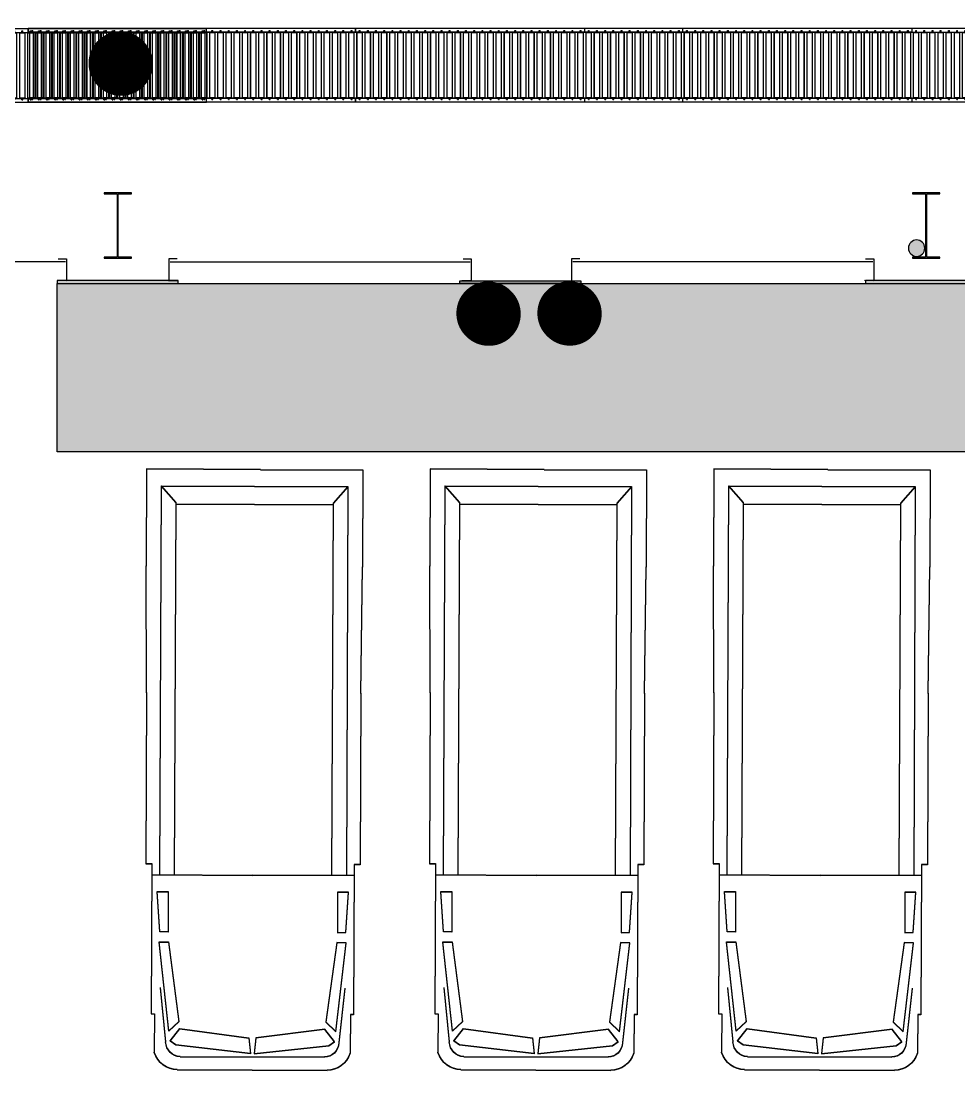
# Model space of a CAD drawing. Header units: inches. Extents: x -116118 to 73671, y 138219 to 302509.
# Drawn here: x -54876 to -43707, y 212597 to 225320 of the extents above; entities that cross this region are included whole.
import ezdxf

# ---------------------------------------------------------------- set-up
doc = ezdxf.new("R2010")
doc.units = ezdxf.units.IN
doc.header["$MEASUREMENT"] = 0
doc.linetypes.add('CONTINUA', pattern=[0])
doc.layers.get('0').update_dxf_attribs({"color": 250})
for name, color, linetype in [('001 SEC IP Cameras M3004', 250, 'Continuous'), ('001 SEC IP Cameras Outside', 20, 'Continuous'), ('1-Structure', 7, 'Continuous'), ('1-Structure-Poteaux', 7, 'Continuous'), ('2-Porte-Quai', 7, 'Continuous'), ('SIMBOLI', 7, 'CONTINUA'), ('SIMBOLI_IB', 2, 'Continuous')]:
    doc.layers.add(name, color=color, linetype=linetype)

# ---------------------------------------------------------------- blocks, each defined once
blk = doc.blocks.new('A$C051345EB')
at = {"layer": '1-Structure-Poteaux'}
blk.add_hatch(color=256, dxfattribs=at).paths.add_polyline_path([(0, 0), (0, 10), (120, 10), (120, 590), (0, 590), (0, 600), (250, 600), (250, 590), (130, 590), (130, 10), (250, 10), (250, 0)])
blk.add_lwpolyline([(0, 0), (0, 10), (120, 10), (120, 590), (0, 590), (0, 600), (250, 600), (250, 590), (130, 590), (130, 10), (250, 10), (250, 0), (0, 0)], dxfattribs=at)
blk = doc.blocks.new('A$C5E2A7F44')
at = {"layer": '1-Structure'}
blk.add_hatch(color=256, dxfattribs=at).paths.add_polyline_path([(0, 25), (1110, 25), (1110, 0), (0, 0)])
blk.add_lwpolyline([(0, 25), (1110, 25), (1110, 0), (0, 0)], close=True, dxfattribs=at)
blk = doc.blocks.new('A$C32844CA2')
at = {"layer": '1-Structure'}
blk.add_line((85, 174), (2685, 174), dxfattribs=at)
at = {"layer": '2-Porte-Quai'}
blk.add_line((10, 174), (2760, 174), dxfattribs=at)
for points in [[(75, 200), (0, 200), (0, 0), (85, 0.1)], [(2695, 200), (2770, 200), (2770, 0), (2685, 0)]]:
    blk.add_lwpolyline(points, dxfattribs=at)
blk = doc.blocks.new('A$C4ECB2308')
at = {"layer": '1-Structure-Poteaux'}
h = blk.add_hatch(color=5, dxfattribs=at)
edge = h.paths.add_edge_path()
edge.add_arc((75, 75), 75, 0, 360)
at = {"layer": '1-Structure-Poteaux', "color": 5}
blk.add_circle((75, 75), 75, dxfattribs=at)
blk = doc.blocks.new('ROLLER600')
at = {"color": 254}
for p, q in [((8, 231.8), (3008, 231.8)), ((8, 231.8), (8, 196.8)), ((8, 196.8), (3008, 196.8)), ((41.5, 209.8), (49.5, 209.8)), ((41.5, 209.8), (41.5, 194.8)), ((49.5, 209.8), (49.5, 194.8)), ((116.5, 209.8), (116.5, 194.8)), ((116.5, 209.8), (124.5, 209.8)), ((124.5, 209.8), (124.5, 194.8)), ((191.5, 209.8), (191.5, 194.8)), ((191.5, 209.8), (199.5, 209.8)), ((199.5, 209.8), (199.5, 194.8)), ((266.5, 209.8), (266.5, 194.8)), ((266.5, 209.8), (274.5, 209.8)), ((274.5, 209.8), (274.5, 194.8)), ((341.5, 209.8), (341.5, 194.8)), ((341.5, 209.8), (349.5, 209.8)), ((349.5, 209.8), (349.5, 194.8)), ((416.5, 209.8), (416.5, 194.8)), ((416.5, 209.8), (424.5, 209.8)), ((424.5, 209.8), (424.5, 194.8)), ((491.5, 209.8), (491.5, 194.8)), ((491.5, 209.8), (499.5, 209.8)), ((499.5, 209.8), (499.5, 194.8)), ((566.5, 209.8), (566.5, 194.8)), ((566.5, 209.8), (574.5, 209.8)), ((574.5, 209.8), (574.5, 194.8)), ((641.5, 209.8), (641.5, 194.8)), ((641.5, 209.8), (649.5, 209.8)), ((649.5, 209.8), (649.5, 194.8)), ((716.5, 209.8), (716.5, 194.8)), ((716.5, 209.8), (724.5, 209.8)), ((724.5, 209.8), (724.5, 194.8)), ((791.5, 209.8), (791.5, 194.8)), ((791.5, 209.8), (799.5, 209.8)), ((799.5, 209.8), (799.5, 194.8)), ((866.5, 209.8), (866.5, 194.8)), ((866.5, 209.8), (874.5, 209.8)), ((874.5, 209.8), (874.5, 194.8)), ((941.5, 209.8), (941.5, 194.8)), ((941.5, 209.8), (949.5, 209.8)), ((949.5, 209.8), (949.5, 194.8)), ((1016.5, 209.8), (1016.5, 194.8)), ((1016.5, 209.8), (1024.5, 209.8)), ((1024.5, 209.8), (1024.5, 194.8)), ((1091.5, 209.8), (1091.5, 194.8)), ((1091.5, 209.8), (1099.5, 209.8)), ((1099.5, 209.8), (1099.5, 194.8)), ((1166.5, 209.8), (1166.5, 194.8)), ((1166.5, 209.8), (1174.5, 209.8)), ((1174.5, 209.8), (1174.5, 194.8)), ((1241.5, 209.8), (1241.5, 194.8)), ((1241.5, 209.8), (1249.5, 209.8)), ((1249.5, 209.8), (1249.5, 194.8)), ((1316.5, 209.8), (1316.5, 194.8)), ((1316.5, 209.8), (1324.5, 209.8)), ((1324.5, 209.8), (1324.5, 194.8)), ((1391.5, 209.8), (1391.5, 194.8)), ((1391.5, 209.8), (1399.5, 209.8)), ((1399.5, 209.8), (1399.5, 194.8)), ((1466.5, 209.8), (1466.5, 194.8)), ((1466.5, 209.8), (1474.5, 209.8)), ((1474.5, 209.8), (1474.5, 194.8)), ((1541.5, 209.8), (1541.5, 194.8)), ((1541.5, 209.8), (1549.5, 209.8)), ((1549.5, 209.8), (1549.5, 194.8)), ((1616.5, 209.8), (1616.5, 194.8)), ((1616.5, 209.8), (1624.5, 209.8)), ((1624.5, 209.8), (1624.5, 194.8)), ((1691.5, 209.8), (1691.5, 194.8)), ((1691.5, 209.8), (1699.5, 209.8)), ((1699.5, 209.8), (1699.5, 194.8)), ((1766.5, 209.8), (1766.5, 194.8)), ((1766.5, 209.8), (1774.5, 209.8)), ((1774.5, 209.8), (1774.5, 194.8)), ((1841.5, 209.8), (1841.5, 194.8)), ((1841.5, 209.8), (1849.5, 209.8)), ((1849.5, 209.8), (1849.5, 194.8)), ((1916.5, 209.8), (1916.5, 194.8)), ((1916.5, 209.8), (1924.5, 209.8)), ((1924.5, 209.8), (1924.5, 194.8)), ((1991.5, 209.8), (1991.5, 194.8)), ((1991.5, 209.8), (1999.5, 209.8)), ((1999.5, 209.8), (1999.5, 194.8)), ((2066.5, 209.8), (2066.5, 194.8)), ((2066.5, 209.8), (2074.5, 209.8)), ((2074.5, 209.8), (2074.5, 194.8)), ((2141.5, 209.8), (2141.5, 194.8)), ((2141.5, 209.8), (2149.5, 209.8)), ((2149.5, 209.8), (2149.5, 194.8)), ((2216.5, 209.8), (2216.5, 194.8)), ((2216.5, 209.8), (2224.5, 209.8)), ((2224.5, 209.8), (2224.5, 194.8)), ((2291.5, 209.8), (2291.5, 194.8)), ((2291.5, 209.8), (2299.5, 209.8)), ((2299.5, 209.8), (2299.5, 194.8)), ((2366.5, 209.8), (2366.5, 194.8)), ((2366.5, 209.8), (2374.5, 209.8)), ((2374.5, 209.8), (2374.5, 194.8)), ((2441.5, 209.8), (2441.5, 194.8)), ((2441.5, 209.8), (2449.5, 209.8)), ((2449.5, 209.8), (2449.5, 194.8)), ((2516.5, 209.8), (2516.5, 194.8)), ((2516.5, 209.8), (2524.5, 209.8)), ((2524.5, 209.8), (2524.5, 194.8)), ((2591.5, 209.8), (2591.5, 194.8)), ((2591.5, 209.8), (2599.5, 209.8)), ((2599.5, 209.8), (2599.5, 194.8)), ((2666.5, 209.8), (2666.5, 194.8)), ((2666.5, 209.8), (2674.5, 209.8)), ((2674.5, 209.8), (2674.5, 194.8)), ((2741.5, 209.8), (2741.5, 194.8)), ((2741.5, 209.8), (2749.5, 209.8)), ((2749.5, 209.8), (2749.5, 194.8)), ((2816.5, 209.8), (2816.5, 194.8)), ((2816.5, 209.8), (2824.5, 209.8)), ((2824.5, 209.8), (2824.5, 194.8)), ((2891.5, 209.8), (2891.5, 194.8)), ((2891.5, 209.8), (2899.5, 209.8)), ((2899.5, 209.8), (2899.5, 194.8)), ((2966.5, 209.8), (2966.5, 194.8)), ((2966.5, 209.8), (2974.5, 209.8)), ((2974.5, 209.8), (2974.5, 194.8)), ((3008, 231.8), (3008, 196.8)), ((20.5, 191.8), (20.5, -403.2)), ((20.5, 191.8), (70.5, 191.8)), ((23.5, 194.8), (67.5, 194.8)), ((70.5, 191.8), (70.5, -403.2)), ((95.5, 191.8), (145.5, 191.8)), ((95.5, 191.8), (95.5, -403.2)), ((98.5, 194.8), (142.5, 194.8)), ((145.5, 191.8), (145.5, -403.2)), ((170.5, 191.8), (220.5, 191.8)), ((170.5, 191.8), (170.5, -403.2)), ((173.5, 194.8), (217.5, 194.8)), ((220.5, 191.8), (220.5, -403.2)), ((245.5, 191.8), (295.5, 191.8)), ((245.5, 191.8), (245.5, -403.2)), ((248.5, 194.8), (292.5, 194.8)), ((295.5, 191.8), (295.5, -403.2)), ((320.5, 191.8), (370.5, 191.8)), ((320.5, 191.8), (320.5, -403.2)), ((323.5, 194.8), (367.5, 194.8)), ((370.5, 191.8), (370.5, -403.2)), ((395.5, 191.8), (445.5, 191.8)), ((395.5, 191.8), (395.5, -403.2)), ((398.5, 194.8), (442.5, 194.8)), ((445.5, 191.8), (445.5, -403.2)), ((470.5, 191.8), (520.5, 191.8)), ((470.5, 191.8), (470.5, -403.2)), ((473.5, 194.8), (517.5, 194.8)), ((520.5, 191.8), (520.5, -403.2)), ((545.5, 191.8), (595.5, 191.8)), ((545.5, 191.8), (545.5, -403.2)), ((548.5, 194.8), (592.5, 194.8)), ((595.5, 191.8), (595.5, -403.2)), ((620.5, 191.8), (670.5, 191.8)), ((620.5, 191.8), (620.5, -403.2)), ((623.5, 194.8), (667.5, 194.8)), ((670.5, 191.8), (670.5, -403.2)), ((695.5, 191.8), (745.5, 191.8)), ((695.5, 191.8), (695.5, -403.2)), ((698.5, 194.8), (742.5, 194.8)), ((745.5, 191.8), (745.5, -403.2)), ((770.5, 191.8), (820.5, 191.8)), ((770.5, 191.8), (770.5, -403.2)), ((773.5, 194.8), (817.5, 194.8)), ((820.5, 191.8), (820.5, -403.2)), ((845.5, 191.8), (895.5, 191.8)), ((845.5, 191.8), (845.5, -403.2)), ((848.5, 194.8), (892.5, 194.8)), ((895.5, 191.8), (895.5, -403.2)), ((920.5, 191.8), (970.5, 191.8)), ((920.5, 191.8), (920.5, -403.2)), ((923.5, 194.8), (967.5, 194.8)), ((970.5, 191.8), (970.5, -403.2)), ((995.5, 191.8), (1045.5, 191.8)), ((995.5, 191.8), (995.5, -403.2)), ((998.5, 194.8), (1042.5, 194.8)), ((1045.5, 191.8), (1045.5, -403.2)), ((1070.5, 191.8), (1120.5, 191.8)), ((1070.5, 191.8), (1070.5, -403.2)), ((1073.5, 194.8), (1117.5, 194.8)), ((1120.5, 191.8), (1120.5, -403.2)), ((1145.5, 191.8), (1195.5, 191.8)), ((1145.5, 191.8), (1145.5, -403.2)), ((1148.5, 194.8), (1192.5, 194.8)), ((1195.5, 191.8), (1195.5, -403.2)), ((1220.5, 191.8), (1270.5, 191.8)), ((1220.5, 191.8), (1220.5, -403.2)), ((1223.5, 194.8), (1267.5, 194.8)), ((1270.5, 191.8), (1270.5, -403.2)), ((1295.5, 191.8), (1345.5, 191.8)), ((1295.5, 191.8), (1295.5, -403.2)), ((1298.5, 194.8), (1342.5, 194.8)), ((1345.5, 191.8), (1345.5, -403.2)), ((1370.5, 191.8), (1420.5, 191.8)), ((1370.5, 191.8), (1370.5, -403.2)), ((1373.5, 194.8), (1417.5, 194.8)), ((1420.5, 191.8), (1420.5, -403.2)), ((1445.5, 191.8), (1495.5, 191.8)), ((1445.5, 191.8), (1445.5, -403.2)), ((1448.5, 194.8), (1492.5, 194.8)), ((1495.5, 191.8), (1495.5, -403.2)), ((1520.5, 191.8), (1570.5, 191.8)), ((1520.5, 191.8), (1520.5, -403.2)), ((1523.5, 194.8), (1567.5, 194.8)), ((1570.5, 191.8), (1570.5, -403.2)), ((1595.5, 191.8), (1645.5, 191.8)), ((1595.5, 191.8), (1595.5, -403.2)), ((1598.5, 194.8), (1642.5, 194.8)), ((1645.5, 191.8), (1645.5, -403.2)), ((1670.5, 191.8), (1720.5, 191.8)), ((1670.5, 191.8), (1670.5, -403.2)), ((1673.5, 194.8), (1717.5, 194.8)), ((1720.5, 191.8), (1720.5, -403.2)), ((1745.5, 191.8), (1795.5, 191.8)), ((1745.5, 191.8), (1745.5, -403.2)), ((1748.5, 194.8), (1792.5, 194.8)), ((1795.5, 191.8), (1795.5, -403.2)), ((1820.5, 191.8), (1870.5, 191.8)), ((1820.5, 191.8), (1820.5, -403.2)), ((1823.5, 194.8), (1867.5, 194.8)), ((1870.5, 191.8), (1870.5, -403.2)), ((1895.5, 191.8), (1945.5, 191.8)), ((1895.5, 191.8), (1895.5, -403.2)), ((1898.5, 194.8), (1942.5, 194.8)), ((1945.5, 191.8), (1945.5, -403.2)), ((1970.5, 191.8), (2020.5, 191.8)), ((1970.5, 191.8), (1970.5, -403.2)), ((1973.5, 194.8), (2017.5, 194.8)), ((2020.5, 191.8), (2020.5, -403.2)), ((2045.5, 191.8), (2095.5, 191.8)), ((2045.5, 191.8), (2045.5, -403.2)), ((2048.5, 194.8), (2092.5, 194.8)), ((2095.5, 191.8), (2095.5, -403.2)), ((2120.5, 191.8), (2170.5, 191.8)), ((2120.5, 191.8), (2120.5, -403.2)), ((2123.5, 194.8), (2167.5, 194.8)), ((2170.5, 191.8), (2170.5, -403.2)), ((2195.5, 191.8), (2245.5, 191.8)), ((2195.5, 191.8), (2195.5, -403.2)), ((2198.5, 194.8), (2242.5, 194.8)), ((2245.5, 191.8), (2245.5, -403.2)), ((2270.5, 191.8), (2320.5, 191.8)), ((2270.5, 191.8), (2270.5, -403.2)), ((2273.5, 194.8), (2317.5, 194.8)), ((2320.5, 191.8), (2320.5, -403.2)), ((2345.5, 191.8), (2395.5, 191.8)), ((2345.5, 191.8), (2345.5, -403.2)), ((2348.5, 194.8), (2392.5, 194.8)), ((2395.5, 191.8), (2395.5, -403.2)), ((2420.5, 191.8), (2470.5, 191.8)), ((2420.5, 191.8), (2420.5, -403.2)), ((2423.5, 194.8), (2467.5, 194.8)), ((2470.5, 191.8), (2470.5, -403.2)), ((2495.5, 191.8), (2545.5, 191.8)), ((2495.5, 191.8), (2495.5, -403.2)), ((2498.5, 194.8), (2542.5, 194.8)), ((2545.5, 191.8), (2545.5, -403.2)), ((2570.5, 191.8), (2620.5, 191.8)), ((2570.5, 191.8), (2570.5, -403.2)), ((2573.5, 194.8), (2617.5, 194.8)), ((2620.5, 191.8), (2620.5, -403.2)), ((2645.5, 191.8), (2695.5, 191.8)), ((2645.5, 191.8), (2645.5, -403.2)), ((2648.5, 194.8), (2692.5, 194.8)), ((2695.5, 191.8), (2695.5, -403.2)), ((2720.5, 191.8), (2770.5, 191.8)), ((2720.5, 191.8), (2720.5, -403.2)), ((2723.5, 194.8), (2767.5, 194.8)), ((2770.5, 191.8), (2770.5, -403.2)), ((2795.5, 191.8), (2845.5, 191.8)), ((2795.5, 191.8), (2795.5, -403.2)), ((2798.5, 194.8), (2842.5, 194.8)), ((2845.5, 191.8), (2845.5, -403.2)), ((2870.5, 191.8), (2920.5, 191.8)), ((2870.5, 191.8), (2870.5, -403.2)), ((2873.5, 194.8), (2917.5, 194.8)), ((2920.5, 191.8), (2920.5, -403.2)), ((2945.5, 191.8), (2995.5, 191.8)), ((2945.5, 191.8), (2945.5, -403.2)), ((2948.5, 194.8), (2992.5, 194.8)), ((2995.5, 191.8), (2995.5, -403.2)), ((8, -408.2), (3008, -408.2)), ((8, -408.2), (8, -443.2)), ((8, -443.2), (3008, -443.2)), ((20.5, -403.2), (70.5, -403.2)), ((23.5, -406.2), (67.5, -406.2)), ((41.5, -406.2), (41.5, -421.2)), ((41.5, -421.2), (49.5, -421.2)), ((49.5, -406.2), (49.5, -421.2)), ((95.5, -403.2), (145.5, -403.2)), ((98.5, -406.2), (142.5, -406.2)), ((116.5, -406.2), (116.5, -421.2)), ((116.5, -421.2), (124.5, -421.2)), ((124.5, -406.2), (124.5, -421.2)), ((170.5, -403.2), (220.5, -403.2)), ((173.5, -406.2), (217.5, -406.2)), ((191.5, -406.2), (191.5, -421.2)), ((191.5, -421.2), (199.5, -421.2)), ((199.5, -406.2), (199.5, -421.2)), ((245.5, -403.2), (295.5, -403.2)), ((248.5, -406.2), (292.5, -406.2)), ((266.5, -406.2), (266.5, -421.2)), ((266.5, -421.2), (274.5, -421.2)), ((274.5, -406.2), (274.5, -421.2)), ((320.5, -403.2), (370.5, -403.2)), ((323.5, -406.2), (367.5, -406.2)), ((341.5, -406.2), (341.5, -421.2)), ((341.5, -421.2), (349.5, -421.2)), ((349.5, -406.2), (349.5, -421.2)), ((395.5, -403.2), (445.5, -403.2)), ((398.5, -406.2), (442.5, -406.2)), ((416.5, -406.2), (416.5, -421.2)), ((416.5, -421.2), (424.5, -421.2)), ((424.5, -406.2), (424.5, -421.2)), ((470.5, -403.2), (520.5, -403.2)), ((473.5, -406.2), (517.5, -406.2)), ((491.5, -406.2), (491.5, -421.2)), ((491.5, -421.2), (499.5, -421.2)), ((499.5, -406.2), (499.5, -421.2)), ((545.5, -403.2), (595.5, -403.2)), ((548.5, -406.2), (592.5, -406.2)), ((566.5, -406.2), (566.5, -421.2)), ((566.5, -421.2), (574.5, -421.2)), ((574.5, -406.2), (574.5, -421.2)), ((620.5, -403.2), (670.5, -403.2)), ((623.5, -406.2), (667.5, -406.2)), ((641.5, -406.2), (641.5, -421.2)), ((641.5, -421.2), (649.5, -421.2)), ((649.5, -406.2), (649.5, -421.2)), ((695.5, -403.2), (745.5, -403.2)), ((698.5, -406.2), (742.5, -406.2)), ((716.5, -406.2), (716.5, -421.2)), ((716.5, -421.2), (724.5, -421.2)), ((724.5, -406.2), (724.5, -421.2)), ((770.5, -403.2), (820.5, -403.2)), ((773.5, -406.2), (817.5, -406.2)), ((791.5, -406.2), (791.5, -421.2)), ((791.5, -421.2), (799.5, -421.2)), ((799.5, -406.2), (799.5, -421.2)), ((845.5, -403.2), (895.5, -403.2)), ((848.5, -406.2), (892.5, -406.2)), ((866.5, -406.2), (866.5, -421.2)), ((866.5, -421.2), (874.5, -421.2)), ((874.5, -406.2), (874.5, -421.2)), ((920.5, -403.2), (970.5, -403.2)), ((923.5, -406.2), (967.5, -406.2)), ((941.5, -406.2), (941.5, -421.2)), ((941.5, -421.2), (949.5, -421.2)), ((949.5, -406.2), (949.5, -421.2)), ((995.5, -403.2), (1045.5, -403.2)), ((998.5, -406.2), (1042.5, -406.2)), ((1016.5, -406.2), (1016.5, -421.2)), ((1016.5, -421.2), (1024.5, -421.2)), ((1024.5, -406.2), (1024.5, -421.2)), ((1070.5, -403.2), (1120.5, -403.2)), ((1073.5, -406.2), (1117.5, -406.2)), ((1091.5, -406.2), (1091.5, -421.2)), ((1091.5, -421.2), (1099.5, -421.2)), ((1099.5, -406.2), (1099.5, -421.2)), ((1145.5, -403.2), (1195.5, -403.2)), ((1148.5, -406.2), (1192.5, -406.2)), ((1166.5, -406.2), (1166.5, -421.2)), ((1166.5, -421.2), (1174.5, -421.2)), ((1174.5, -406.2), (1174.5, -421.2)), ((1220.5, -403.2), (1270.5, -403.2)), ((1223.5, -406.2), (1267.5, -406.2)), ((1241.5, -406.2), (1241.5, -421.2)), ((1241.5, -421.2), (1249.5, -421.2)), ((1249.5, -406.2), (1249.5, -421.2)), ((1295.5, -403.2), (1345.5, -403.2)), ((1298.5, -406.2), (1342.5, -406.2)), ((1316.5, -406.2), (1316.5, -421.2)), ((1316.5, -421.2), (1324.5, -421.2)), ((1324.5, -406.2), (1324.5, -421.2)), ((1370.5, -403.2), (1420.5, -403.2)), ((1373.5, -406.2), (1417.5, -406.2)), ((1391.5, -406.2), (1391.5, -421.2)), ((1391.5, -421.2), (1399.5, -421.2)), ((1399.5, -406.2), (1399.5, -421.2)), ((1445.5, -403.2), (1495.5, -403.2)), ((1448.5, -406.2), (1492.5, -406.2)), ((1466.5, -406.2), (1466.5, -421.2)), ((1466.5, -421.2), (1474.5, -421.2)), ((1474.5, -406.2), (1474.5, -421.2)), ((1520.5, -403.2), (1570.5, -403.2)), ((1523.5, -406.2), (1567.5, -406.2)), ((1541.5, -406.2), (1541.5, -421.2)), ((1541.5, -421.2), (1549.5, -421.2)), ((1549.5, -406.2), (1549.5, -421.2)), ((1595.5, -403.2), (1645.5, -403.2)), ((1598.5, -406.2), (1642.5, -406.2)), ((1616.5, -406.2), (1616.5, -421.2)), ((1616.5, -421.2), (1624.5, -421.2)), ((1624.5, -406.2), (1624.5, -421.2)), ((1670.5, -403.2), (1720.5, -403.2)), ((1673.5, -406.2), (1717.5, -406.2)), ((1691.5, -406.2), (1691.5, -421.2)), ((1691.5, -421.2), (1699.5, -421.2)), ((1699.5, -406.2), (1699.5, -421.2)), ((1745.5, -403.2), (1795.5, -403.2)), ((1748.5, -406.2), (1792.5, -406.2)), ((1766.5, -406.2), (1766.5, -421.2)), ((1766.5, -421.2), (1774.5, -421.2)), ((1774.5, -406.2), (1774.5, -421.2)), ((1820.5, -403.2), (1870.5, -403.2)), ((1823.5, -406.2), (1867.5, -406.2)), ((1841.5, -406.2), (1841.5, -421.2)), ((1841.5, -421.2), (1849.5, -421.2)), ((1849.5, -406.2), (1849.5, -421.2)), ((1895.5, -403.2), (1945.5, -403.2)), ((1898.5, -406.2), (1942.5, -406.2)), ((1916.5, -406.2), (1916.5, -421.2)), ((1916.5, -421.2), (1924.5, -421.2)), ((1924.5, -406.2), (1924.5, -421.2)), ((1970.5, -403.2), (2020.5, -403.2)), ((1973.5, -406.2), (2017.5, -406.2)), ((1991.5, -406.2), (1991.5, -421.2)), ((1991.5, -421.2), (1999.5, -421.2)), ((1999.5, -406.2), (1999.5, -421.2)), ((2045.5, -403.2), (2095.5, -403.2)), ((2048.5, -406.2), (2092.5, -406.2)), ((2066.5, -406.2), (2066.5, -421.2)), ((2066.5, -421.2), (2074.5, -421.2)), ((2074.5, -406.2), (2074.5, -421.2)), ((2120.5, -403.2), (2170.5, -403.2)), ((2123.5, -406.2), (2167.5, -406.2)), ((2141.5, -406.2), (2141.5, -421.2)), ((2141.5, -421.2), (2149.5, -421.2)), ((2149.5, -406.2), (2149.5, -421.2)), ((2195.5, -403.2), (2245.5, -403.2)), ((2198.5, -406.2), (2242.5, -406.2)), ((2216.5, -406.2), (2216.5, -421.2)), ((2216.5, -421.2), (2224.5, -421.2)), ((2224.5, -406.2), (2224.5, -421.2)), ((2270.5, -403.2), (2320.5, -403.2)), ((2273.5, -406.2), (2317.5, -406.2)), ((2291.5, -406.2), (2291.5, -421.2)), ((2291.5, -421.2), (2299.5, -421.2)), ((2299.5, -406.2), (2299.5, -421.2)), ((2345.5, -403.2), (2395.5, -403.2)), ((2348.5, -406.2), (2392.5, -406.2)), ((2366.5, -406.2), (2366.5, -421.2)), ((2366.5, -421.2), (2374.5, -421.2)), ((2374.5, -406.2), (2374.5, -421.2)), ((2420.5, -403.2), (2470.5, -403.2)), ((2423.5, -406.2), (2467.5, -406.2)), ((2441.5, -406.2), (2441.5, -421.2)), ((2441.5, -421.2), (2449.5, -421.2)), ((2449.5, -406.2), (2449.5, -421.2)), ((2495.5, -403.2), (2545.5, -403.2)), ((2498.5, -406.2), (2542.5, -406.2)), ((2516.5, -406.2), (2516.5, -421.2)), ((2516.5, -421.2), (2524.5, -421.2)), ((2524.5, -406.2), (2524.5, -421.2)), ((2570.5, -403.2), (2620.5, -403.2)), ((2573.5, -406.2), (2617.5, -406.2)), ((2591.5, -406.2), (2591.5, -421.2)), ((2591.5, -421.2), (2599.5, -421.2)), ((2599.5, -406.2), (2599.5, -421.2)), ((2645.5, -403.2), (2695.5, -403.2)), ((2648.5, -406.2), (2692.5, -406.2)), ((2666.5, -406.2), (2666.5, -421.2)), ((2666.5, -421.2), (2674.5, -421.2)), ((2674.5, -406.2), (2674.5, -421.2)), ((2720.5, -403.2), (2770.5, -403.2)), ((2723.5, -406.2), (2767.5, -406.2)), ((2741.5, -406.2), (2741.5, -421.2)), ((2741.5, -421.2), (2749.5, -421.2)), ((2749.5, -406.2), (2749.5, -421.2)), ((2795.5, -403.2), (2845.5, -403.2)), ((2798.5, -406.2), (2842.5, -406.2)), ((2816.5, -406.2), (2816.5, -421.2)), ((2816.5, -421.2), (2824.5, -421.2)), ((2824.5, -406.2), (2824.5, -421.2)), ((2870.5, -403.2), (2920.5, -403.2)), ((2873.5, -406.2), (2917.5, -406.2)), ((2891.5, -406.2), (2891.5, -421.2)), ((2891.5, -421.2), (2899.5, -421.2)), ((2899.5, -406.2), (2899.5, -421.2)), ((2945.5, -403.2), (2995.5, -403.2)), ((2948.5, -406.2), (2992.5, -406.2)), ((2966.5, -406.2), (2966.5, -421.2)), ((2966.5, -421.2), (2974.5, -421.2)), ((2974.5, -406.2), (2974.5, -421.2)), ((3008, -408.2), (3008, -443.2))]:
    blk.add_line(p, q, dxfattribs=at)
for centre, start, end in [((23.5, 191.8), 90, 180), ((67.5, 191.8), 0, 90), ((98.5, 191.8), 90, 180), ((142.5, 191.8), 0, 90), ((173.5, 191.8), 90, 180), ((217.5, 191.8), 0, 90), ((248.5, 191.8), 90, 180), ((292.5, 191.8), 0, 90), ((323.5, 191.8), 90, 180), ((367.5, 191.8), 0, 90), ((398.5, 191.8), 90, 180), ((442.5, 191.8), 0, 90), ((473.5, 191.8), 90, 180), ((517.5, 191.8), 0, 90), ((548.5, 191.8), 90, 180), ((592.5, 191.8), 0, 90), ((623.5, 191.8), 90, 180), ((667.5, 191.8), 0, 90), ((698.5, 191.8), 90, 180), ((742.5, 191.8), 0, 90), ((773.5, 191.8), 90, 180), ((817.5, 191.8), 0, 90), ((848.5, 191.8), 90, 180), ((892.5, 191.8), 0, 90), ((923.5, 191.8), 90, 180), ((967.5, 191.8), 0, 90), ((998.5, 191.8), 90, 180), ((1042.5, 191.8), 0, 90), ((1073.5, 191.8), 90, 180), ((1117.5, 191.8), 0, 90), ((1148.5, 191.8), 90, 180), ((1192.5, 191.8), 0, 90), ((1223.5, 191.8), 90, 180), ((1267.5, 191.8), 0, 90), ((1298.5, 191.8), 90, 180), ((1342.5, 191.8), 0, 90), ((1373.5, 191.8), 90, 180), ((1417.5, 191.8), 0, 90), ((1448.5, 191.8), 90, 180), ((1492.5, 191.8), 0, 90), ((1523.5, 191.8), 90, 180), ((1567.5, 191.8), 0, 90), ((1598.5, 191.8), 90, 180), ((1642.5, 191.8), 0, 90), ((1673.5, 191.8), 90, 180), ((1717.5, 191.8), 0, 90), ((1748.5, 191.8), 90, 180), ((1792.5, 191.8), 0, 90), ((1823.5, 191.8), 90, 180), ((1867.5, 191.8), 0, 90), ((1898.5, 191.8), 90, 180), ((1942.5, 191.8), 0, 90), ((1973.5, 191.8), 90, 180), ((2017.5, 191.8), 0, 90), ((2048.5, 191.8), 90, 180), ((2092.5, 191.8), 0, 90), ((2123.5, 191.8), 90, 180), ((2167.5, 191.8), 0, 90), ((2198.5, 191.8), 90, 180), ((2242.5, 191.8), 0, 90), ((2273.5, 191.8), 90, 180), ((2317.5, 191.8), 0, 90), ((2348.5, 191.8), 90, 180), ((2392.5, 191.8), 0, 90), ((2423.5, 191.8), 90, 180), ((2467.5, 191.8), 0, 90), ((2498.5, 191.8), 90, 180), ((2542.5, 191.8), 0, 90), ((2573.5, 191.8), 90, 180), ((2617.5, 191.8), 0, 90), ((2648.5, 191.8), 90, 180), ((2692.5, 191.8), 0, 90), ((2723.5, 191.8), 90, 180), ((2767.5, 191.8), 0, 90), ((2798.5, 191.8), 90, 180), ((2842.5, 191.8), 0, 90), ((2873.5, 191.8), 90, 180), ((2917.5, 191.8), 0, 90), ((2948.5, 191.8), 90, 180), ((2992.5, 191.8), 0, 90), ((23.5, -403.2), 180, 270), ((67.5, -403.2), 270, 0), ((98.5, -403.2), 180, 270), ((142.5, -403.2), 270, 0), ((173.5, -403.2), 180, 270), ((217.5, -403.2), 270, 0), ((248.5, -403.2), 180, 270), ((292.5, -403.2), 270, 0), ((323.5, -403.2), 180, 270), ((367.5, -403.2), 270, 0), ((398.5, -403.2), 180, 270), ((442.5, -403.2), 270, 0), ((473.5, -403.2), 180, 270), ((517.5, -403.2), 270, 0), ((548.5, -403.2), 180, 270), ((592.5, -403.2), 270, 0), ((623.5, -403.2), 180, 270), ((667.5, -403.2), 270, 0), ((698.5, -403.2), 180, 270), ((742.5, -403.2), 270, 0), ((773.5, -403.2), 180, 270), ((817.5, -403.2), 270, 0), ((848.5, -403.2), 180, 270), ((892.5, -403.2), 270, 0), ((923.5, -403.2), 180, 270), ((967.5, -403.2), 270, 0), ((998.5, -403.2), 180, 270), ((1042.5, -403.2), 270, 0), ((1073.5, -403.2), 180, 270), ((1117.5, -403.2), 270, 0), ((1148.5, -403.2), 180, 270), ((1192.5, -403.2), 270, 0), ((1223.5, -403.2), 180, 270), ((1267.5, -403.2), 270, 0), ((1298.5, -403.2), 180, 270), ((1342.5, -403.2), 270, 0), ((1373.5, -403.2), 180, 270), ((1417.5, -403.2), 270, 0), ((1448.5, -403.2), 180, 270), ((1492.5, -403.2), 270, 0), ((1523.5, -403.2), 180, 270), ((1567.5, -403.2), 270, 0), ((1598.5, -403.2), 180, 270), ((1642.5, -403.2), 270, 0), ((1673.5, -403.2), 180, 270), ((1717.5, -403.2), 270, 0), ((1748.5, -403.2), 180, 270), ((1792.5, -403.2), 270, 0), ((1823.5, -403.2), 180, 270), ((1867.5, -403.2), 270, 0), ((1898.5, -403.2), 180, 270), ((1942.5, -403.2), 270, 0), ((1973.5, -403.2), 180, 270), ((2017.5, -403.2), 270, 0), ((2048.5, -403.2), 180, 270), ((2092.5, -403.2), 270, 0), ((2123.5, -403.2), 180, 270), ((2167.5, -403.2), 270, 0), ((2198.5, -403.2), 180, 270), ((2242.5, -403.2), 270, 0), ((2273.5, -403.2), 180, 270), ((2317.5, -403.2), 270, 0), ((2348.5, -403.2), 180, 270), ((2392.5, -403.2), 270, 0), ((2423.5, -403.2), 180, 270), ((2467.5, -403.2), 270, 0), ((2498.5, -403.2), 180, 270), ((2542.5, -403.2), 270, 0), ((2573.5, -403.2), 180, 270), ((2617.5, -403.2), 270, 0), ((2648.5, -403.2), 180, 270), ((2692.5, -403.2), 270, 0), ((2723.5, -403.2), 180, 270), ((2767.5, -403.2), 270, 0), ((2798.5, -403.2), 180, 270), ((2842.5, -403.2), 270, 0), ((2873.5, -403.2), 180, 270), ((2917.5, -403.2), 270, 0), ((2948.5, -403.2), 180, 270), ((2992.5, -403.2), 270, 0)]:
    blk.add_arc(centre, 3, start, end, dxfattribs=at)
blk = doc.blocks.new('PCAR')
at = {"layer": 'SIMBOLI', "color": 26}
for p, q in [((0, 0), (0, -887.2)), ((1982.2, 0), (1982.2, -887.2)), ((8.3, -2047.2), (8.3, -3614.6)), ((1974, -2047.2), (1974, -3614.6)), ((8.3, -3614.6), (63.5, -3614.6)), ((63.5, -3614.6), (63.5, -4990.1)), ((1918.7, -3614.6), (1918.7, -4990.1)), ((1974, -3614.6), (1918.7, -3614.6)), ((63.5, -4990.1), (93.2, -4990.1)), ((93.2, -4990.1), (93.2, -5342.9)), ((1918.7, -4990.1), (1889, -4990.1)), ((1889, -4990.1), (1889, -5342.9)), ((330.1, -5380.2), (1652.1, -5380.2)), ((304.4, -5501.5), (1677.9, -5501.5))]:
    blk.add_line(p, q, dxfattribs=at)
at = {"layer": 'SIMBOLI', "color": 26, "extrusion": (0, 0, -1)}
for centre, start_param, end_param in [((305.3, -5262.9), 3.145697, 4.370334), ((1677, -5262.9), 1.912851, 3.137488)]:
    blk.add_ellipse(centre, major_axis=(0, 238.6), ratio=0.943463, start_param=start_param, end_param=end_param, dxfattribs=at)
at = {"layer": 'SIMBOLI_IB', "color": 26}
for p, q in [((1045.5, 0), (0, 0)), ((1045.5, 0), (1982.2, 0)), ((135, -153.6), (1847.2, -153.6)), ((135, -153.6), (270, -307.1)), ((135, -153.6), (135, -3716.1)), ((1847.2, -153.6), (1712.3, -307.1)), ((1847.2, -153.6), (1847.2, -3716.1)), ((270, -307.1), (270, -3716.1)), ((270, -319.2), (1712.3, -319.2)), ((1712.3, -307.1), (1712.3, -3716.1)), ((8.3, -2047.2), (0, -887.2)), ((1974, -2047.2), (1982.2, -887.2)), ((63.5, -3716.1), (991.1, -3716.1)), ((1918.7, -3716.1), (991.1, -3716.1)), ((113.6, -3869.7), (215.3, -3869.7)), ((139.1, -4236.1), (113.6, -3869.7)), ((215.3, -3869.7), (215.3, -4241.1)), ((1868.6, -3869.7), (1767, -3869.7)), ((1767, -3869.7), (1767, -4241.1)), ((1843.1, -4236.1), (1868.6, -3869.7)), ((215.3, -4241.1), (139.1, -4236.1)), ((1767, -4241.1), (1843.1, -4236.1)), ((133.3, -4332.7), (219.7, -4332.7)), ((226.3, -5147.4), (133.3, -4332.7)), ((219.7, -4332.7), (317.4, -5059.5)), ((1762.6, -4332.7), (1664.8, -5059.5)), ((1756, -5147.4), (1849, -4332.7)), ((1849, -4332.7), (1762.6, -4332.7)), ((143.6, -4749.9), (197, -5246.4)), ((1838.7, -4749.9), (1785.2, -5246.4)), ((317.4, -5059.5), (226.3, -5147.4)), ((1664.8, -5059.5), (1756, -5147.4)), ((239.1, -5239), (327.9, -5126.4)), ((327.9, -5126.4), (958.6, -5207.2)), ((1654.3, -5126.4), (1023.6, -5207.2)), ((1743.2, -5239), (1654.3, -5126.4)), ((289.3, -5276.2), (239.1, -5239)), ((973.7, -5352.1), (289.3, -5276.2)), ((958.6, -5207.2), (973.7, -5352.1)), ((1023.6, -5207.2), (1008.5, -5352.1)), ((1008.5, -5352.1), (1693, -5276.2)), ((1693, -5276.2), (1743.2, -5239))]:
    blk.add_line(p, q, dxfattribs=at)
at = {"layer": 'SIMBOLI_IB', "color": 26, "extrusion": (0, 0, -1)}
for centre, start_param, end_param in [((330.5, -5238.5), 3.144409, 4.656628), ((1651.7, -5238.5), 1.626557, 3.138776)]:
    blk.add_ellipse(centre, major_axis=(0, 141.7), ratio=0.943463, start_param=start_param, end_param=end_param, dxfattribs=at)
blk = doc.blocks.new('SETUP')
at = {"layer": '2-Porte-Quai'}
h = blk.add_hatch(dxfattribs=at)
h.set_pattern_fill('ANGLE', color=109, scale=1000, style=0)
h.set_pattern_definition([(0, (-190049.64, -131656.58), (0, 275), [200, -75]), (90, (-190049.64, -131656.58), (-275, 2e-14), [200, -75])])
h.paths.add_polyline_path([(7103.3, 15000.1), (10820.9, 15000.1), (10820.9, 3000.1), (7103.3, 3000.1)])
h.paths.add_polyline_path([(15317.6, 1569.2), (44560, 1569.2), (44560, 25), (15384.8, 25)])
h.paths.add_polyline_path([(14890.4, -26120.5), (51977, -26120.5), (51977, -27273.9), (14890.4, -27273.9)])
at = {"ltscale": 100}
blk.add_lwpolyline([(15317.6, 1569.2), (44560, 1569.2), (44560, 25), (15384.8, 25)], close=True, dxfattribs=at)
at = {"rotation": 179.768145179084}
for p in [(38541.4, 1728.2), (38541.4, 1727.2), (38541.4, 1726.2), (38541.4, 1725.2), (41141.4, 1728.2), (41141.4, 1727.2), (41141.4, 1726.2), (41141.4, 1725.2), (43741.4, 1728.2), (43741.4, 1727.2), (43741.4, 1726.2), (43741.4, 1725.2)]:
    blk.add_blockref('PCAR', p, dxfattribs=at)
at = {"color": 3, "xscale": -1}
for p in [(36731.8, -1869.4), (38831.8, -1869.4), (39732.3, -1870.6), (41831.8, -1869.4), (41832.3, -1870.6), (44831.8, -1869.4), (44832.3, -1870.6), (46198.8, -1866.9)]:
    blk.add_blockref('ROLLER600', p, dxfattribs=at)
at = {"layer": '1-Structure', "xscale": -1, "rotation": 180}
for p in [(36040, 25), (43450, 25)]:
    blk.add_blockref('A$C5E2A7F44', p, dxfattribs=at)
at = {"layer": '1-Structure', "rotation": 180}
blk.add_blockref('A$C5E2A7F44', (40870, 25.1), dxfattribs=at)
at = {"layer": '1-Structure-Poteaux', "xscale": -1, "rotation": 180}
for name, p in [('A$C051345EB', (36470, -205)), ('A$C4ECB2308', (36607.8, -222.8)), ('A$C051345EB', (43880, -205))]:
    blk.add_blockref(name, p, dxfattribs=at)
at = {"layer": '2-Porte-Quai', "xscale": -1, "rotation": 180}
for p in [(37075, 0.1), (44475, 0.1)]:
    blk.add_blockref('A$C32844CA2', p, dxfattribs=at)
at = {"layer": '2-Porte-Quai', "rotation": 180}
blk.add_blockref('A$C32844CA2', (43535, 0.1), dxfattribs=at)

msp = doc.modelspace()

# ---------------------------------------------------------------- hatches: boundary and pattern name
at = {"layer": '001 SEC IP Cameras M3004', "lineweight": 9, "ltscale": 100}
h = msp.add_hatch(dxfattribs=at)
h.set_pattern_fill('ANSI31', color=5)
h.set_pattern_definition([(45, (-10596.72212, 20889.00866), (-0.08838834765, 0.08838834765), [])])
h.paths.add_polyline_path([(-54069, 224817, 1), (-53315, 224817, 1)])
at = {"layer": '001 SEC IP Cameras Outside', "lineweight": 9, "ltscale": 100}
h = msp.add_hatch(dxfattribs=at)
h.set_pattern_fill('ANSI31', color=4)
h.set_pattern_definition([(45, (-6213.8184, 17911.53337), (-0.08838834765, 0.08838834765), [])])
h.paths.add_polyline_path([(-49686, 221839, 1), (-48932, 221839, 1)])
h = msp.add_hatch(dxfattribs=at)
h.set_pattern_fill('ANSI31', color=4)
h.set_pattern_definition([(45, (-5248.8184, 17913.65339), (-0.08838834765, 0.08838834765), [])])
h.paths.add_polyline_path([(-48721, 221841, 1), (-47967, 221841, 1)])

# ---------------------------------------------------------------- block references
at = {"xscale": 1.3, "yscale": 1.3, "zscale": 1.3, "rotation": 180}
msp.add_blockref('SETUP', (3479, 222232), dxfattribs=at)

doc.saveas('drawing.dxf')
